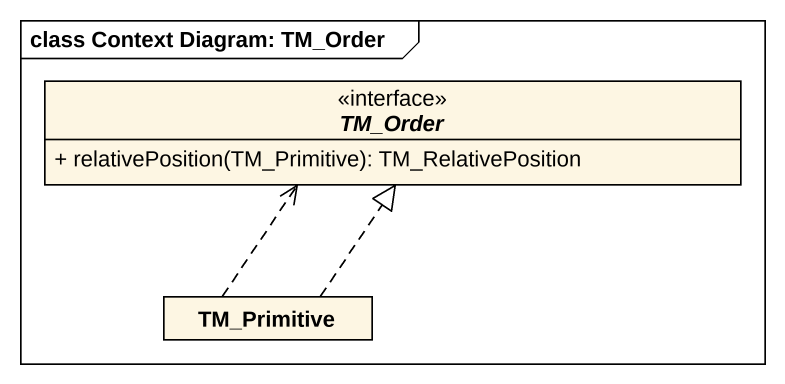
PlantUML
@startuml
mainframe class Context Diagram: TM_Order
hide circle
hide empty members
skinparam classAttributeIconSize 0
interface TM_Order {
  + relativePosition(TM_Primitive): TM_RelativePosition
}
class TM_Primitive
TM_Primitive .up.|> TM_Order
TM_Primitive .up.> TM_Order
@enduml
